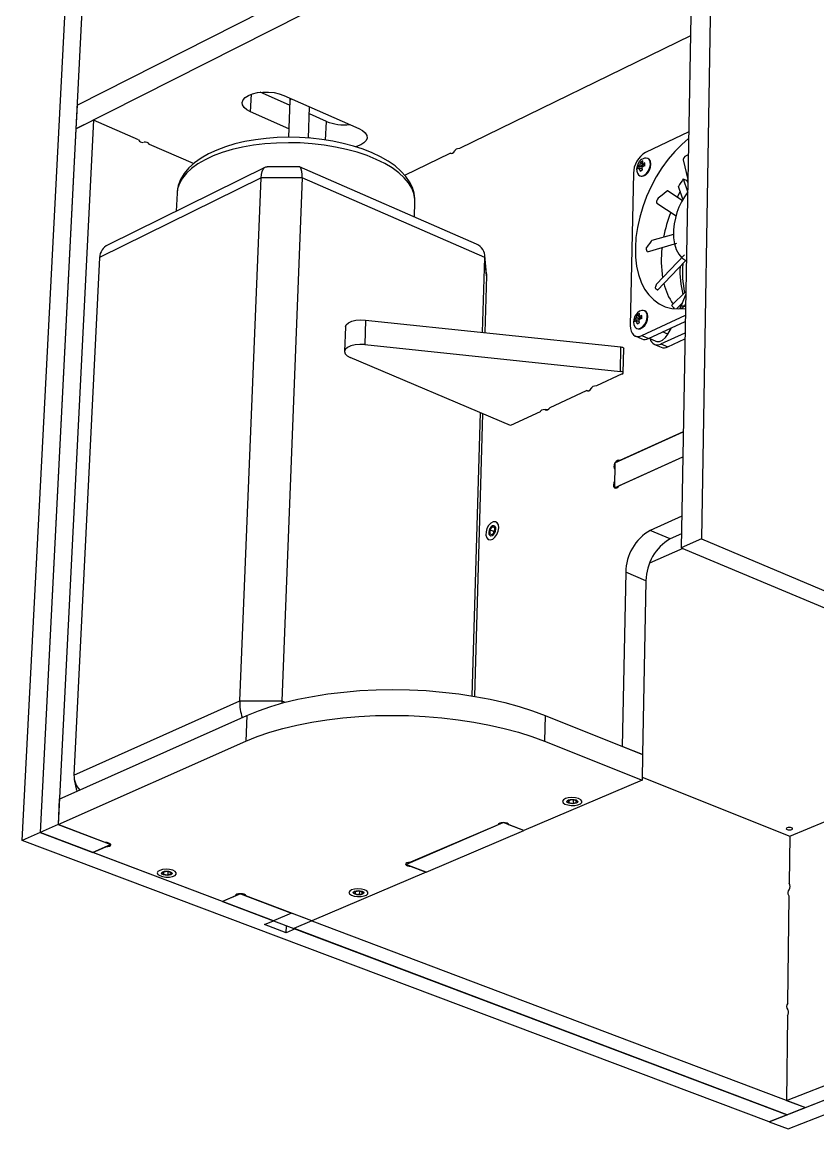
# Model space of a CAD drawing. Extents: x 0 to 155, y 0 to 203.
# Drawn here: x 49.8 to 90.7, y 74.2 to 131 of the extents above; entities that cross this region are included whole.
import ezdxf

# ---------------------------------------------------------------- set-up
doc = ezdxf.new("R2010")
doc.units = 0
doc.layers.get('0').update_dxf_attribs({"linetype": 'CONTINUOUS'})

msp = doc.modelspace()

# ---------------------------------------------------------------- linework, layer by layer
at = {"color": 7, "linetype": 'CONTINUOUS'}
for p, q in [((85.374, 200.435), (83.644, 104.002)), ((86.289, 199.892), (84.677, 104.461)), ((49.811, 88.974), (53.011, 150.63)), ((53.855, 150.632), (50.731, 89.383)), ((52.635, 126.717), (84.34, 142.822)), ((52.574, 125.508), (84.318, 141.568)), ((84.115, 130.279), (72.257, 124.499)), ((63.544, 126.722), (62.033, 127.391)), ((52.635, 126.717), (52.574, 125.508)), ((63.248, 127.227), (67.092, 125.525)), ((63.554, 126.96), (63.479, 125.075)), ((63.496, 125.513), (61.539, 126.375)), ((64.508, 125.036), (64.569, 126.642)), ((65.427, 125.89), (64.555, 126.275)), ((53.466, 125.959), (51.655, 89.793)), ((53.466, 125.959), (52.574, 125.508)), ((55.788, 124.952), (53.466, 125.959)), ((52.574, 125.508), (50.731, 89.383)), ((64.593, 125.031), (64.509, 125.067)), ((84.027, 125.361), (81.805, 124.296)), ((58.612, 123.727), (56.345, 124.71)), ((69.449, 123.131), (71.778, 124.266)), ((71.826, 124.245), (71.778, 124.266)), ((81.648, 123.717), (81.666, 123.862)), ((83.744, 123.923), (83.983, 122.904)), ((62.295, 123.547), (54.219, 119.556)), ((64.016, 123.567), (62.381, 123.567)), ((73.142, 119.586), (64.052, 123.559)), ((81.525, 123.504), (81.423, 123.441)), ((81.528, 123.659), (81.426, 123.596)), ((81.426, 123.596), (81.674, 123.574)), ((81.525, 123.504), (81.653, 123.447)), ((81.528, 123.659), (81.546, 123.804)), ((81.528, 123.659), (81.698, 123.583)), ((81.546, 123.804), (81.715, 123.589)), ((81.648, 123.717), (81.778, 123.658)), ((62.079, 123.002), (53.784, 118.91)), ((60.98, 96.143), (62.079, 123.002)), ((64.184, 123.002), (62.079, 123.002)), ((64.184, 123.002), (63.145, 96.143)), ((73.562, 118.91), (64.184, 123.002)), ((81.19, 123.233), (81.026, 115.407)), ((83.747, 122.946), (83.972, 122.296)), ((83.747, 122.946), (83.938, 122.86)), ((83.938, 122.86), (83.98, 122.738)), ((57.763, 122.215), (57.721, 121.286)), ((83.699, 121.83), (82.938, 122.332)), ((83.595, 122.294), (83.441, 122)), ((83.733, 121.893), (83.504, 122.556)), ((69.95, 120.981), (69.976, 121.778)), ((82.393, 121.692), (83.376, 121.04)), ((83.241, 120.091), (82.136, 119.776)), ((81.905, 119.205), (83.422, 119.637)), ((53.784, 118.91), (52.472, 92.332)), ((73.451, 115.065), (73.562, 118.91)), ((73.65, 118.071), (73.558, 119.012)), ((73.653, 117.967), (73.562, 118.91)), ((83.82, 119.042), (82.365, 117.514)), ((82.434, 117.235), (83.852, 118.724)), ((73.653, 117.967), (73.57, 115.052)), ((73.65, 118.071), (73.653, 117.967)), ((83.153, 116.446), (83.88, 117.16)), ((83.683, 116.55), (83.396, 116.268)), ((83.877, 117.016), (83.567, 116.27)), ((83.822, 116.405), (83.868, 116.516)), ((81.367, 115.828), (81.386, 115.975)), ((81.386, 115.975), (81.571, 115.738)), ((81.488, 115.884), (81.507, 116.031)), ((81.614, 114.897), (83.858, 115.938)), ((83.867, 116.457), (83.828, 116.418)), ((66.403, 115.339), (66.358, 114.076)), ((67.442, 115.697), (67.397, 114.433)), ((67.442, 115.697), (80.552, 114.317)), ((81.364, 115.67), (81.261, 115.608)), ((81.367, 115.828), (81.265, 115.766)), ((81.265, 115.766), (81.526, 115.743)), ((81.364, 115.67), (81.492, 115.614)), ((81.367, 115.828), (81.546, 115.749)), ((81.488, 115.884), (81.619, 115.827)), ((81.962, 114.746), (83.852, 115.622)), ((81.277, 114.877), (81.624, 114.725)), ((81.614, 114.897), (81.962, 114.746)), ((81.99, 114.759), (82.337, 114.608)), ((82.605, 114.466), (83.842, 115.038)), ((82.954, 114.967), (83.143, 115.293)), ((67.397, 114.433), (80.525, 113.057)), ((80.525, 113.057), (80.552, 114.317)), ((80.666, 112.978), (80.693, 114.237)), ((82.267, 114.445), (82.614, 114.295)), ((82.605, 114.466), (82.951, 114.315)), ((82.951, 114.315), (83.836, 114.723)), ((74.883, 110.28), (66.652, 113.769)), ((80.619, 112.926), (79.29, 112.313)), ((76.908, 111.214), (78.783, 112.079)), ((78.84, 112.054), (78.783, 112.079)), ((72.915, 96.401), (73.332, 110.937)), ((73.451, 110.887), (73.036, 96.381)), ((76.405, 110.982), (74.883, 110.28)), ((76.405, 110.993), (76.405, 110.982)), ((80.239, 108.362), (83.751, 109.957)), ((83.751, 109.957), (80.494, 108.478)), ((80.211, 107.088), (83.728, 108.677)), ((80.467, 107.204), (83.728, 108.677)), ((80.239, 108.362), (80.211, 107.088)), ((80.231, 108.025), (80.218, 107.426)), ((89.215, 89.204), (134.149, 107.888)), ((80.272, 107.063), (80.211, 107.088)), ((83.673, 105.626), (82.048, 104.9)), ((73.82, 104.924), (73.815, 104.723)), ((73.815, 104.723), (73.942, 104.682)), ((73.953, 105.083), (73.82, 104.924)), ((74.014, 104.844), (73.82, 104.924)), ((73.942, 104.682), (74.075, 104.841)), ((74.08, 105.042), (73.953, 105.083)), ((74.08, 105.03), (73.953, 105.083)), ((74.014, 104.844), (74.012, 104.765)), ((74.077, 104.919), (74.014, 104.844)), ((74.075, 104.841), (74.08, 105.042)), ((83.083, 104.465), (82.048, 104.9)), ((83.657, 104.72), (83.083, 104.465)), ((83.722, 103.97), (82.022, 103.215)), ((84.677, 104.461), (83.644, 104.002)), ((83.644, 104.002), (95.688, 98.945)), ((84.677, 104.461), (96.722, 99.387)), ((80.799, 102.748), (80.613, 93.806)), ((81.835, 102.317), (80.799, 102.748)), ((81.835, 102.317), (81.659, 93.386)), ((88.162, 74.54), (154.314, 100.498)), ((89.052, 75.634), (151.088, 100.052)), ((89.125, 74.178), (155.27, 100.052)), ((90.017, 75.268), (152.047, 99.608)), ((52.472, 92.332), (60.98, 96.143)), ((60.98, 96.143), (63.145, 96.143)), ((63.145, 96.143), (63.137, 96.012)), ((51.72, 91.097), (61.349, 95.396)), ((61.349, 95.396), (61.296, 94.075)), ((76.659, 95.396), (76.626, 94.075)), ((76.659, 95.396), (81.659, 93.386)), ((51.655, 89.793), (61.296, 94.075)), ((76.626, 94.075), (81.633, 92.073)), ((81.659, 93.386), (80.613, 93.806)), ((81.659, 93.386), (81.633, 92.073)), ((52.487, 92.118), (52.596, 91.544)), ((81.633, 92.073), (75.556, 89.485)), ((81.636, 92.237), (89.215, 89.204)), ((51.72, 91.097), (51.655, 89.793)), ((78.022, 91.072), (77.844, 91.017)), ((77.844, 91.017), (77.878, 90.924)), ((77.881, 91.028), (77.878, 90.924)), ((77.878, 90.924), (78.09, 90.887)), ((78.233, 91.035), (78.022, 91.072)), ((78.094, 91.06), (78.09, 90.887)), ((78.09, 90.887), (78.267, 90.943)), ((78.267, 90.943), (78.233, 91.035)), ((51.655, 89.793), (50.731, 89.383)), ((54.071, 88.878), (51.655, 89.793)), ((51.655, 89.793), (54.357, 88.77)), ((69.499, 87.755), (74.509, 89.896)), ((74.254, 89.787), (69.75, 87.863)), ((74.254, 89.799), (74.254, 89.787)), ((75.556, 89.485), (74.509, 89.896)), ((75.556, 89.485), (74.787, 89.787)), ((50.731, 89.383), (49.811, 88.974)), ((62.718, 84.858), (50.731, 89.383)), ((50.731, 89.383), (53.433, 88.363)), ((70.545, 87.352), (75.556, 89.485)), ((89.215, 89.204), (89.186, 86.783)), ((88.162, 74.54), (49.811, 88.974)), ((54.357, 88.77), (53.433, 88.363)), ((53.433, 88.363), (54.111, 88.662)), ((60.092, 85.85), (53.433, 88.363)), ((69.499, 87.755), (69.5, 87.769)), ((70.545, 87.352), (69.499, 87.755)), ((69.777, 87.648), (70.545, 87.352)), ((57.2, 87.391), (57.03, 87.337)), ((57.03, 87.337), (57.071, 87.248)), ((57.075, 87.352), (57.071, 87.248)), ((57.071, 87.248), (57.282, 87.211)), ((57.411, 87.355), (57.2, 87.391)), ((57.289, 87.376), (57.282, 87.211)), ((57.282, 87.211), (57.452, 87.265)), ((57.452, 87.265), (57.411, 87.355)), ((70.545, 87.352), (64.689, 84.858)), ((67.043, 86.387), (66.871, 86.334)), ((67.252, 86.352), (67.043, 86.387)), ((67.123, 86.374), (67.117, 86.209)), ((67.289, 86.262), (67.252, 86.352)), ((61.017, 86.248), (60.092, 85.849)), ((60.771, 86.142), (60.092, 85.85)), ((60.092, 85.85), (60.092, 85.849)), ((60.092, 85.849), (62.718, 84.858)), ((60.772, 86.16), (60.771, 86.142)), ((61.017, 86.248), (63.644, 85.254)), ((61.017, 86.248), (61.017, 86.248)), ((64.689, 84.858), (61.297, 86.142)), ((66.871, 86.334), (66.909, 86.245)), ((66.912, 86.347), (66.909, 86.245)), ((66.909, 86.245), (67.117, 86.209)), ((67.117, 86.209), (67.289, 86.262)), ((89.112, 80.628), (89.178, 86.131)), ((63.644, 85.254), (62.718, 84.858)), ((64.689, 84.858), (63.644, 85.254)), ((62.256, 84.661), (62.718, 84.858)), ((63.366, 84.242), (62.256, 84.661)), ((62.718, 84.858), (63.763, 84.464)), ((64.689, 84.858), (63.763, 84.464)), ((64.689, 84.858), (90.017, 75.268)), ((63.366, 84.242), (63.38, 84.608)), ((63.828, 84.439), (63.366, 84.242)), ((63.763, 84.464), (89.088, 74.904)), ((89.088, 74.904), (63.828, 84.439)), ((89.104, 79.973), (89.052, 75.634)), ((89.052, 75.634), (90.017, 75.268)), ((90.017, 75.268), (89.088, 74.904)), ((89.088, 74.904), (88.162, 74.54)), ((88.162, 74.54), (89.125, 74.178))]:
    msp.add_line(p, q, dxfattribs=at)
at = {"color": 8, "linetype": 'CONTINUOUS'}
for p, q in [((61.539, 126.375), (61.577, 127.292)), ((65.391, 124.935), (65.427, 125.89)), ((57.792, 122.437), (57.763, 122.215)), ((82.954, 114.967), (82.689, 115.083)), ((63.145, 96.143), (63.321, 96.074))]:
    msp.add_line(p, q, dxfattribs=at)
at = {"color": 7, "linetype": 'CONTINUOUS'}
for points in [[(61.539, 126.375), (61.346, 126.481), (61.204, 126.602), (61.122, 126.734), (61.104, 126.869), (61.15, 127), (61.259, 127.122), (61.424, 127.228), (61.639, 127.312), (61.891, 127.371), (62.169, 127.401), (62.458, 127.401), (62.743, 127.371), (63.011, 127.312), (63.248, 127.227)], [(63.562, 127.088), (63.558, 127.053), (63.554, 126.96)], [(69.969, 121.762), (69.975, 121.91), (69.935, 122.211), (69.843, 122.504), (69.7, 122.791), (69.505, 123.071), (69.257, 123.342), (68.956, 123.603), (68.606, 123.848), (68.212, 124.075), (67.78, 124.281), (67.313, 124.466), (66.817, 124.627), (66.296, 124.765), (65.754, 124.878), (65.196, 124.966), (64.627, 125.028), (64.051, 125.065), (63.473, 125.075), (62.9, 125.059), (62.334, 125.017), (61.782, 124.948), (61.249, 124.854), (60.737, 124.735), (60.252, 124.59), (59.798, 124.421), (59.378, 124.228), (58.997, 124.01), (58.657, 123.768), (58.365, 123.503), (58.126, 123.217), (57.946, 122.917), (57.828, 122.61), (57.802, 122.506)], [(67.092, 125.525), (67.283, 125.421), (67.421, 125.3), (67.5, 125.17), (67.515, 125.036), (67.466, 124.906), (67.356, 124.786), (67.19, 124.682), (66.975, 124.599), (66.928, 124.586)], [(84.021, 125.01), (83.67, 124.712), (83.31, 124.351), (82.969, 123.95), (82.649, 123.512), (82.356, 123.043), (82.093, 122.55), (81.862, 122.038), (81.668, 121.514), (81.511, 120.983), (81.395, 120.453), (81.32, 119.93), (81.289, 119.421), (81.3, 118.931), (81.354, 118.467), (81.451, 118.035), (81.589, 117.64), (81.766, 117.288), (81.982, 116.981), (82.232, 116.726), (82.514, 116.524), (82.825, 116.379), (83.16, 116.293), (83.515, 116.266), (83.865, 116.296)], [(72.257, 124.499), (72.163, 124.488), (72.088, 124.461), (72.041, 124.422), (72.03, 124.388)], [(71.778, 124.266), (71.832, 124.244), (71.898, 124.259), (71.964, 124.309), (72.021, 124.385), (72.025, 124.391)], [(81.666, 123.862), (81.578, 123.823), (81.546, 123.804)], [(81.716, 123.113), (81.838, 123.2), (81.945, 123.335), (82.022, 123.498), (82.059, 123.668), (82.051, 123.822), (81.998, 123.939), (81.925, 123.997)], [(81.755, 123.112), (81.822, 123.151), (81.93, 123.256), (82.017, 123.393), (82.072, 123.548), (82.089, 123.705), (82.061, 123.848), (81.999, 123.946), (81.932, 123.988)], [(84.006, 124.17), (83.898, 124.124), (83.833, 124.082), (83.779, 124.028), (83.752, 123.983), (83.742, 123.939), (83.743, 123.927), (83.745, 123.92), (83.748, 123.917)], [(62.079, 123.002), (62.096, 123.174), (62.131, 123.321), (62.184, 123.438), (62.252, 123.518), (62.333, 123.561), (62.381, 123.567)], [(64.184, 123.002), (64.184, 123.174), (64.169, 123.321), (64.141, 123.438), (64.1, 123.518), (64.049, 123.561), (64.016, 123.567)], [(81.415, 123.688), (81.363, 123.521), (81.355, 123.451), (81.36, 123.339), (81.392, 123.234), (81.454, 123.146), (81.525, 123.1)], [(81.426, 123.596), (81.421, 123.485), (81.423, 123.441)], [(81.537, 123.345), (81.526, 123.458), (81.525, 123.504)], [(81.537, 123.345), (81.622, 123.386), (81.657, 123.403)], [(81.777, 123.611), (81.682, 123.577), (81.645, 123.561)], [(81.657, 123.403), (81.646, 123.515), (81.645, 123.561)], [(81.78, 123.766), (81.685, 123.733), (81.648, 123.717)], [(81.777, 123.611), (81.779, 123.724), (81.78, 123.766)], [(81.52, 123.102), (81.595, 123.084), (81.716, 123.113)], [(83.979, 122.922), (83.975, 122.916), (83.938, 122.86)], [(57.802, 122.506), (57.771, 122.317), (57.769, 122.216)], [(82.927, 122.313), (82.937, 122.327), (82.938, 122.329), (82.939, 122.331), (82.939, 122.331), (82.939, 122.332), (82.938, 122.332), (82.938, 122.332), (82.937, 122.332), (82.935, 122.332), (82.925, 122.326), (82.888, 122.298), (82.745, 122.179), (82.605, 122.062), (82.467, 121.954), (82.422, 121.9), (82.39, 121.832), (82.379, 121.776), (82.382, 121.72), (82.386, 121.705), (82.39, 121.697), (82.393, 121.693)], [(82.137, 119.764), (82.138, 119.771), (82.139, 119.772), (82.139, 119.774), (82.138, 119.775), (82.138, 119.775), (82.138, 119.776), (82.137, 119.776), (82.137, 119.776), (82.135, 119.775), (82.129, 119.77), (82.106, 119.744), (82.026, 119.634), (81.948, 119.532), (81.87, 119.443), (81.852, 119.397), (81.849, 119.337), (81.859, 119.286), (81.881, 119.233), (81.89, 119.219), (81.895, 119.211), (81.899, 119.207)], [(82.374, 117.508), (82.372, 117.512), (82.372, 117.513), (82.371, 117.514), (82.371, 117.515), (82.37, 117.515), (82.37, 117.516), (82.37, 117.516), (82.369, 117.516), (82.368, 117.516), (82.365, 117.514), (82.357, 117.501), (82.339, 117.447), (82.321, 117.404), (82.299, 117.374), (82.305, 117.354), (82.33, 117.323), (82.36, 117.292), (82.401, 117.257), (82.413, 117.246), (82.422, 117.24), (82.426, 117.236)], [(81.766, 116.169), (81.693, 116.189), (81.623, 116.188), (81.499, 116.145), (81.398, 116.069), (81.315, 115.97), (81.253, 115.859), (81.203, 115.702), (81.193, 115.593), (81.207, 115.469), (81.261, 115.348), (81.308, 115.298), (81.369, 115.261)], [(81.507, 116.031), (81.418, 115.993), (81.386, 115.975)], [(81.622, 115.932), (81.525, 115.899), (81.488, 115.884)], [(81.557, 115.273), (81.68, 115.36), (81.787, 115.495), (81.865, 115.66), (81.902, 115.832), (81.894, 115.988), (81.841, 116.108), (81.764, 116.17)], [(81.595, 115.272), (81.663, 115.312), (81.772, 115.416), (81.859, 115.554), (81.915, 115.711), (81.932, 115.869), (81.905, 116.015), (81.843, 116.115), (81.772, 116.161)], [(81.619, 115.774), (81.62, 115.889), (81.622, 115.932)], [(83.576, 116.285), (83.593, 116.267), (83.581, 116.265), (83.574, 116.265), (83.573, 116.265), (83.571, 116.265), (83.571, 116.266), (83.57, 116.266), (83.57, 116.266), (83.569, 116.266), (83.569, 116.266), (83.568, 116.267), (83.567, 116.27), (83.57, 116.277), (83.594, 116.309), (83.614, 116.351), (83.626, 116.405), (83.647, 116.421), (83.688, 116.43), (83.732, 116.428), (83.785, 116.418), (83.801, 116.414), (83.811, 116.41), (83.816, 116.408)], [(83.816, 116.408), (83.819, 116.406), (83.821, 116.404), (83.821, 116.403), (83.819, 116.4), (83.803, 116.394), (83.738, 116.372), (83.687, 116.308), (83.633, 116.281)], [(66.403, 115.339), (66.403, 115.342), (66.445, 115.453), (66.556, 115.552), (66.727, 115.631), (66.944, 115.685), (67.189, 115.707), (67.442, 115.697)], [(81.026, 115.407), (81.035, 115.258), (81.066, 115.126), (81.119, 115.015), (81.191, 114.93), (81.281, 114.875), (81.384, 114.85), (81.496, 114.858), (81.614, 114.897)], [(81.265, 115.766), (81.259, 115.652), (81.261, 115.608)], [(81.376, 115.509), (81.365, 115.623), (81.364, 115.67)], [(81.376, 115.509), (81.462, 115.548), (81.497, 115.565)], [(81.619, 115.774), (81.522, 115.741), (81.485, 115.726)], [(81.497, 115.565), (81.486, 115.679), (81.485, 115.726)], [(81.36, 115.265), (81.435, 115.246), (81.557, 115.273)], [(82.337, 114.608), (82.39, 114.591), (82.532, 114.597), (82.684, 114.667), (82.829, 114.794), (82.954, 114.967)], [(67.397, 114.433), (67.144, 114.443), (66.899, 114.421), (66.681, 114.367), (66.51, 114.288), (66.4, 114.189), (66.358, 114.079), (66.389, 113.966), (66.49, 113.86), (66.652, 113.769)], [(80.552, 114.317), (80.596, 114.31), (80.635, 114.297), (80.665, 114.281), (80.685, 114.262), (80.693, 114.241), (80.693, 114.237)], [(80.619, 112.926), (80.646, 112.942), (80.662, 112.961), (80.666, 112.982), (80.658, 113.002), (80.638, 113.021), (80.608, 113.038), (80.569, 113.05), (80.525, 113.057)], [(78.783, 112.079), (78.84, 112.054), (78.908, 112.068), (78.977, 112.118), (79.037, 112.196), (79.059, 112.241)], [(79.29, 112.313), (79.19, 112.304), (79.107, 112.278), (79.053, 112.24), (79.037, 112.196)], [(76.768, 111.087), (76.757, 111.089), (76.656, 111.098), (76.557, 111.089), (76.474, 111.064), (76.421, 111.026), (76.405, 110.982)], [(76.658, 111.096), (76.713, 111.073), (76.78, 111.087), (76.849, 111.136), (76.908, 111.214)], [(80.494, 108.478), (80.437, 108.503), (80.368, 108.49), (80.298, 108.44), (80.239, 108.362), (80.198, 108.267), (80.182, 108.169), (80.194, 108.084), (80.231, 108.025)], [(80.218, 107.426), (80.177, 107.331), (80.162, 107.233), (80.174, 107.148), (80.211, 107.088), (80.269, 107.063), (80.338, 107.076), (80.407, 107.126), (80.467, 107.204)], [(74.278, 105.032), (74.26, 105.182), (74.2, 105.291), (74.106, 105.345), (73.99, 105.337), (73.869, 105.267), (73.758, 105.145), (73.673, 104.988), (73.625, 104.817), (73.62, 104.654), (73.66, 104.522), (73.738, 104.439), (73.845, 104.416), (73.966, 104.455), (74.084, 104.553), (74.184, 104.695), (74.252, 104.862), (74.278, 105.032)], [(74.131, 104.965), (74.119, 105.053), (74.082, 105.114), (74.024, 105.14), (73.954, 105.127), (73.884, 105.077), (73.823, 104.997), (73.781, 104.9), (73.764, 104.8), (73.776, 104.712), (73.813, 104.651), (73.871, 104.624), (73.941, 104.637), (74.011, 104.688), (74.072, 104.768), (74.114, 104.865), (74.131, 104.965)], [(61.349, 95.396), (61.937, 95.637), (62.572, 95.857), (63.251, 96.056), (63.97, 96.23), (64.724, 96.38), (65.507, 96.504), (66.316, 96.601), (67.144, 96.671), (67.987, 96.713), (68.839, 96.727), (69.694, 96.713), (70.548, 96.671), (71.394, 96.601), (72.226, 96.504), (73.041, 96.38), (73.831, 96.23), (74.593, 96.056), (75.321, 95.857), (76.011, 95.637), (76.659, 95.396)], [(61.296, 94.075), (61.884, 94.316), (62.52, 94.535), (63.2, 94.733), (63.92, 94.907), (64.674, 95.056), (65.459, 95.179), (66.269, 95.276), (67.098, 95.346), (67.942, 95.388), (68.795, 95.402), (69.652, 95.388), (70.507, 95.346), (71.353, 95.276), (72.187, 95.179), (73.003, 95.056), (73.794, 94.907), (74.557, 94.733), (75.286, 94.535), (75.977, 94.316), (76.626, 94.075)], [(78.55, 91.003), (78.49, 91.075), (78.371, 91.134), (78.209, 91.173), (78.027, 91.185), (77.848, 91.17), (77.698, 91.129), (77.596, 91.067), (77.556, 90.994), (77.583, 90.92), (77.675, 90.853), (77.818, 90.803), (77.992, 90.777), (78.176, 90.779), (78.343, 90.808), (78.471, 90.86), (78.544, 90.928), (78.55, 91.003)], [(78.244, 91.06), (78.307, 91.023), (78.332, 90.98), (78.315, 90.936), (78.258, 90.899), (78.171, 90.875), (78.066, 90.866), (77.959, 90.875), (77.867, 90.899), (77.804, 90.936), (77.779, 90.98), (77.796, 91.023), (77.853, 91.06), (77.94, 91.085), (78.045, 91.093), (78.152, 91.085), (78.244, 91.06)], [(74.787, 89.787), (74.762, 89.829), (74.701, 89.864), (74.612, 89.888), (74.509, 89.896), (74.408, 89.888), (74.324, 89.864), (74.27, 89.829), (74.254, 89.787)], [(89.082, 89.538), (89.136, 89.524), (89.2, 89.519), (89.263, 89.524), (89.316, 89.538), (89.351, 89.56), (89.363, 89.586), (89.349, 89.612), (89.312, 89.634), (89.257, 89.649), (89.194, 89.654), (89.131, 89.649), (89.077, 89.634), (89.043, 89.612), (89.031, 89.586), (89.045, 89.56), (89.082, 89.538)], [(54.111, 88.662), (54.211, 88.67), (54.293, 88.694), (54.344, 88.729), (54.357, 88.77), (54.329, 88.811), (54.265, 88.847), (54.174, 88.87), (54.071, 88.878)], [(57.726, 87.324), (57.661, 87.394), (57.539, 87.452), (57.376, 87.489), (57.196, 87.501), (57.021, 87.486), (56.876, 87.446), (56.78, 87.386), (56.747, 87.316), (56.78, 87.243), (56.876, 87.178), (57.02, 87.13), (57.195, 87.105), (57.375, 87.106), (57.538, 87.134), (57.66, 87.185), (57.726, 87.251), (57.726, 87.324)], [(69.75, 87.863), (69.65, 87.854), (69.567, 87.831), (69.514, 87.796), (69.499, 87.755), (69.524, 87.714), (69.586, 87.68), (69.675, 87.656), (69.777, 87.648)], [(57.42, 87.379), (57.485, 87.344), (57.513, 87.301), (57.5, 87.259), (57.447, 87.223), (57.363, 87.199), (57.26, 87.191), (57.154, 87.199), (57.062, 87.223), (56.996, 87.259), (56.968, 87.301), (56.981, 87.344), (57.034, 87.379), (57.119, 87.403), (57.222, 87.412), (57.327, 87.403), (57.42, 87.379)], [(67.565, 86.321), (67.502, 86.39), (67.383, 86.447), (67.223, 86.484), (67.043, 86.496), (66.868, 86.481), (66.722, 86.442), (66.625, 86.383), (66.589, 86.312), (66.619, 86.24), (66.712, 86.176), (66.854, 86.128), (67.027, 86.103), (67.207, 86.105), (67.37, 86.132), (67.493, 86.182), (67.561, 86.248), (67.565, 86.321)], [(67.262, 86.376), (67.325, 86.34), (67.352, 86.298), (67.337, 86.256), (67.283, 86.221), (67.198, 86.197), (67.095, 86.189), (66.99, 86.197), (66.899, 86.221), (66.835, 86.256), (66.809, 86.298), (66.824, 86.34), (66.878, 86.376), (66.962, 86.399), (67.065, 86.408), (67.17, 86.399), (67.262, 86.376)], [(89.178, 86.131), (89.14, 86.221), (89.127, 86.314), (89.142, 86.397), (89.182, 86.456), (89.184, 86.457)], [(61.297, 86.142), (61.27, 86.183), (61.208, 86.217), (61.119, 86.24), (61.017, 86.248), (60.918, 86.24), (60.836, 86.217), (60.785, 86.183), (60.771, 86.142)]]:
    msp.add_lwpolyline(points, dxfattribs=at)
at = {"color": 8, "linetype": 'CONTINUOUS'}
for points in [[(63.613, 127.066), (63.564, 127.003), (63.554, 126.96)], [(69.976, 121.778), (69.974, 121.903), (69.926, 122.183), (69.817, 122.462), (69.649, 122.736), (69.423, 123.002), (69.141, 123.259), (68.806, 123.503), (68.421, 123.732), (67.99, 123.944), (67.517, 124.137), (67.007, 124.307), (66.465, 124.455), (65.896, 124.577), (65.307, 124.674), (64.703, 124.743), (64.091, 124.784), (63.476, 124.797), (62.865, 124.781), (62.265, 124.738), (61.68, 124.666), (61.118, 124.567), (60.585, 124.442), (60.084, 124.293), (59.622, 124.12), (59.204, 123.926), (58.832, 123.713), (58.512, 123.482), (58.245, 123.237), (58.035, 122.979), (57.884, 122.711), (57.792, 122.437)], [(83.243, 120.024), (83.248, 119.922), (83.296, 119.606), (83.385, 119.324), (83.514, 119.085), (83.68, 118.894), (83.877, 118.757), (83.908, 118.741)]]:
    msp.add_lwpolyline(points, dxfattribs=at)
at = {"color": 7, "linetype": 'CONTINUOUS'}
for centre, radius, start, end in [((66.343, 128.166), 2.453, 248.0926, 276.7457), ((55.988, 125.031), 0.215, 201.578, 285.9654), ((56.118, 124.561), 0.272, 33.2386, 99.8617), ((82.459, 123.207), 1.27, 121.0407, 178.8451), ((81.835, 123.567), 0.438, 77.8077, 164.076), ((81.636, 123.325), 0.244, 243.7854, 299.2119), ((90.337, 118.571), 7.91, 146.4221, 149.7511), ((86.928, 120.064), 3.686, 143.1425, 180.6362), ((90.447, 118.448), 7.851, 159.3087, 168.9846), ((54.546, 118.867), 0.762, 115.3899, 176.8023), ((72.867, 118.947), 0.696, 356.9442, 66.7231), ((88.05, 118.746), 5.433, 172.8728, 189.4303), ((88.463, 118.225), 4.886, 177.485, 194.378), ((88.843, 118.194), 5.14, 175.6535, 192.2698), ((85.741, 118.276), 3.073, 193.3101, 214.9646), ((84.776, 117.847), 2.144, 220.8119, 226.1744), ((81.479, 115.484), 0.242, 243.5168, 298.7117), ((81.771, 115.095), 0.398, 248.2947, 298.6736), ((82.422, 114.804), 0.385, 190.2643, 298.4088), ((82.761, 114.665), 0.398, 248.2772, 298.5736), ((83.314, 102.726), 2.516, 120.2199, 179.4961), ((84.341, 102.298), 2.506, 120.1378, 179.5591), ((63.379, 96.075), 2.4, 178.359, 199.0919), ((53.53, 92.313), 1.059, 179.0108, 224.6728), ((88.936, 86.623), 0.296, 325.399, 32.5563), ((89.339, 80.46), 0.283, 143.6312, 217.1833), ((88.863, 80.143), 0.294, 324.8433, 30.5362)]:
    msp.add_arc(centre, radius, start, end, dxfattribs=at)

doc.saveas('drawing.dxf')
